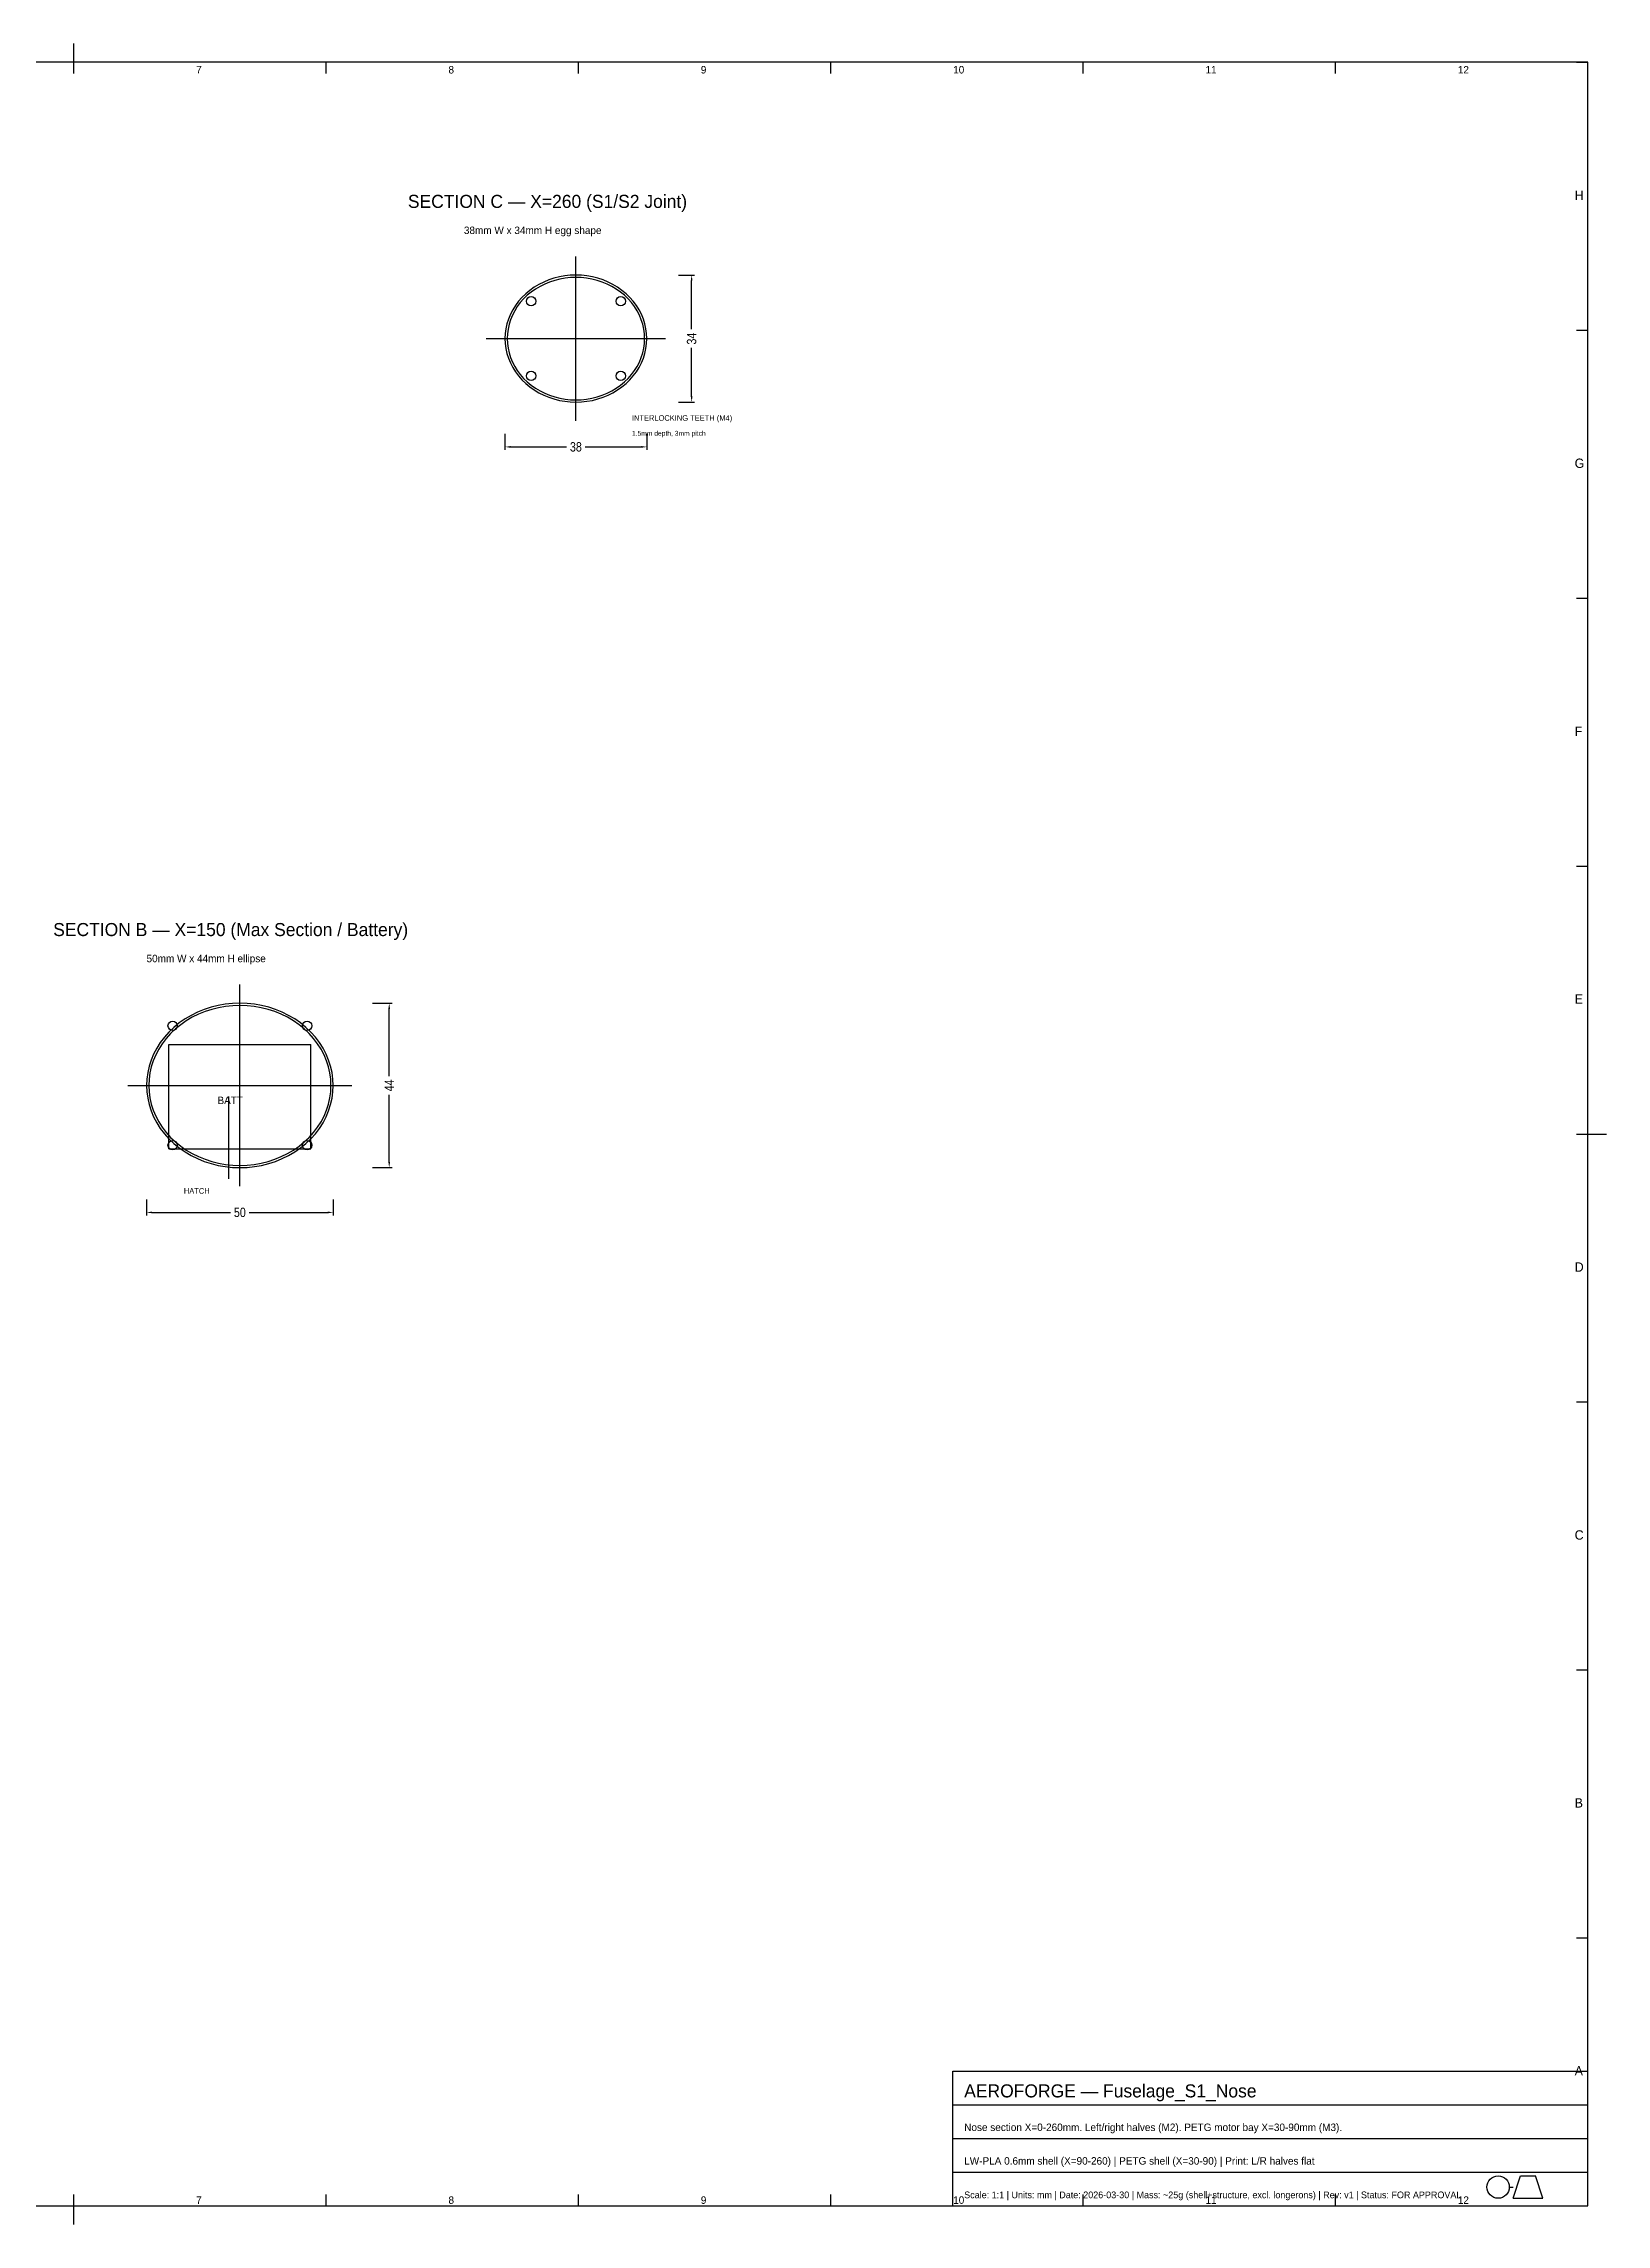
# Model space of a CAD drawing. Header units: metres. Extents: x 15 to 836, y 5 to 589.
# Drawn here: x 417 to 836, y 5 to 589 of the extents above; entities that cross this region are included whole.
import ezdxf

# ---------------------------------------------------------------- set-up
doc = ezdxf.new("R2010")
doc.units = ezdxf.units.M
for name, color, linetype in [('BORDER', 7, 'Continuous'), ('CENTERLINE', 5, 'Continuous'), ('HIDDEN', 7, 'Continuous'), ('OUTLINE', 7, 'Continuous'), ('SPAR', 3, 'Continuous'), ('TEXT', 7, 'Continuous'), ('TITLEBLOCK', 7, 'Continuous'), ('WALL', 6, 'Continuous')]:
    doc.layers.add(name, color=color, linetype=linetype)
doc.styles.add('OpenSansCondensed-Light', font='OpenSansCondensed-Light.ttf')
doc.dimstyles.new('AEROFORGE', dxfattribs={"dimtxt": 2.5, "dimasz": 1.5, "dimexe": 0.8, "dimexo": 0.5, "dimgap": 0.6, "dimtad": 1, "dimcen": 2.5, "dimazin": 3, "dimtfac": 1, "dimtmove": 0, "dimatfit": 3})

# ---------------------------------------------------------------- blocks, each defined once
blk = doc.blocks.new('_CLOSEDFILLED')
at = {"color": 0, "linetype": 'BYBLOCK'}
blk.add_solid([(-1, 0.16), (0, 0), (-1, -0.16)], dxfattribs=at)
blk = doc.blocks.new('*D6')
for p, q in [((541, 484.5), (541, 480.2)), ((542.5, 481), (557.5, 481)), ((562.5, 481), (577.5, 481)), ((579, 484.5), (579, 480.2))]:
    blk.add_line(p, q)
at = {"layer": 'Defpoints'}
for p in [(541, 485), (579, 485), (541, 481)]:
    blk.add_point(p, dxfattribs=at)
at = {"xscale": 1.5, "yscale": 1.5, "rotation": 180}
blk.add_blockref('_CLOSEDFILLED', (541, 481), dxfattribs=at)
at = {"xscale": 1.5, "yscale": 1.5}
blk.add_blockref('_CLOSEDFILLED', (579, 481), dxfattribs=at)
at = {"insert": (560, 481), "char_height": 2.5, "attachment_point": 5, "style": 'OpenSansCondensed-Light'}
blk.add_mtext('38', dxfattribs=at)
blk = doc.blocks.new('*D7')
for p, q in [((587.5, 527), (591.8, 527)), ((591, 512.5), (591, 525.5)), ((591, 494.5), (591, 507.5)), ((587.5, 493), (591.8, 493))]:
    blk.add_line(p, q)
at = {"layer": 'Defpoints'}
for p in [(587, 527), (587, 493), (591, 493)]:
    blk.add_point(p, dxfattribs=at)
at = {"xscale": 1.5, "yscale": 1.5}
for p, rotation in [((591, 527), 90), ((591, 493), 270)]:
    blk.add_blockref('_CLOSEDFILLED', p, dxfattribs=dict(at, rotation=rotation))
at = {"insert": (591, 510), "char_height": 2.5, "attachment_point": 5, "rotation": 90, "style": 'OpenSansCondensed-Light'}
blk.add_mtext('34', dxfattribs=at)
blk = doc.blocks.new('*D8')
for p, q in [((445, 279.5), (445, 275.2)), ((446.5, 276), (467.5, 276)), ((472.5, 276), (493.5, 276)), ((495, 279.5), (495, 275.2))]:
    blk.add_line(p, q)
at = {"layer": 'Defpoints'}
for p in [(445, 280), (445, 276), (495, 280)]:
    blk.add_point(p, dxfattribs=at)
at = {"xscale": 1.5, "yscale": 1.5, "rotation": 180}
blk.add_blockref('_CLOSEDFILLED', (445, 276), dxfattribs=at)
at = {"xscale": 1.5, "yscale": 1.5}
blk.add_blockref('_CLOSEDFILLED', (495, 276), dxfattribs=at)
at = {"insert": (470, 276), "char_height": 2.5, "attachment_point": 5, "style": 'OpenSansCondensed-Light'}
blk.add_mtext('50', dxfattribs=at)
blk = doc.blocks.new('*D9')
for p, q in [((505.5, 332), (510.8, 332)), ((510, 312.5), (510, 330.5)), ((510, 289.5), (510, 307.5)), ((505.5, 288), (510.8, 288))]:
    blk.add_line(p, q)
at = {"layer": 'Defpoints'}
for p in [(505, 332), (505, 288), (510, 288)]:
    blk.add_point(p, dxfattribs=at)
at = {"xscale": 1.5, "yscale": 1.5}
for p, rotation in [((510, 332), 90), ((510, 288), 270)]:
    blk.add_blockref('_CLOSEDFILLED', p, dxfattribs=dict(at, rotation=rotation))
at = {"insert": (510, 310), "char_height": 2.5, "attachment_point": 5, "rotation": 90, "style": 'OpenSansCondensed-Light'}
blk.add_mtext('44', dxfattribs=at)

msp = doc.modelspace()

# ---------------------------------------------------------------- linework, layer by layer
at = {"layer": 'BORDER'}
for p, q in [((831, 584), (20, 584)), ((425.5, 584), (425.5, 589)), ((425.5, 581), (425.5, 584)), ((493.083, 581), (493.083, 584)), ((560.667, 581), (560.667, 584)), ((628.25, 581), (628.25, 584)), ((695.833, 581), (695.833, 584)), ((763.417, 581), (763.417, 584)), ((828, 584), (831, 584)), ((831, 10), (831, 584)), ((831, 581), (831, 584)), ((828, 512.25), (831, 512.25)), ((828, 440.5), (831, 440.5)), ((828, 368.75), (831, 368.75)), ((828, 297), (831, 297)), ((831, 297), (836, 297)), ((828, 225.25), (831, 225.25)), ((828, 153.5), (831, 153.5)), ((828, 81.75), (831, 81.75)), ((425.5, 10), (425.5, 13)), ((493.083, 10), (493.083, 13)), ((560.667, 10), (560.667, 13)), ((628.25, 10), (628.25, 13)), ((695.833, 10), (695.833, 13)), ((763.417, 10), (763.417, 13)), ((831, 10), (831, 13)), ((20, 10), (831, 10)), ((425.5, 5), (425.5, 10))]:
    msp.add_line(p, q, dxfattribs=at)
at = {"layer": 'CENTERLINE'}
for p, q in [((560, 488), (560, 532)), ((536, 510), (584, 510)), ((470, 283), (470, 337)), ((440, 310), (500, 310))]:
    msp.add_line(p, q, dxfattribs=at)
at = {"layer": 'HIDDEN'}
for p, q in [((451, 321), (489, 321)), ((451, 293), (451, 321)), ((489, 293), (489, 321)), ((467, 307), (467, 285)), ((451, 293), (489, 293))]:
    msp.add_line(p, q, dxfattribs=at)
at = {"layer": 'OUTLINE'}
for p, q in [((552.729, 525.706), (551.374, 525.147)), ((554.129, 526.168), (552.729, 525.706)), ((555.565, 526.53), (554.129, 526.168)), ((557.028, 526.791), (555.565, 526.53)), ((558.509, 526.948), (557.028, 526.791)), ((560, 527), (558.509, 526.948)), ((561.491, 526.948), (560, 527)), ((562.972, 526.791), (561.491, 526.948)), ((564.435, 526.53), (562.972, 526.791)), ((565.871, 526.168), (564.435, 526.53)), ((567.271, 525.706), (565.871, 526.168)), ((568.626, 525.147), (567.271, 525.706)), ((544.629, 519.992), (543.8, 518.882)), ((545.552, 521.041), (544.629, 519.992)), ((546.565, 522.021), (545.552, 521.041)), ((547.66, 522.927), (546.565, 522.021)), ((548.832, 523.753), (547.66, 522.927)), ((550.073, 524.495), (548.832, 523.753)), ((551.374, 525.147), (550.073, 524.495)), ((569.927, 524.495), (568.626, 525.147)), ((571.168, 523.753), (569.927, 524.495)), ((572.34, 522.927), (571.168, 523.753)), ((573.435, 522.021), (572.34, 522.927)), ((574.448, 521.041), (573.435, 522.021)), ((575.371, 519.992), (574.448, 521.041)), ((576.2, 518.882), (575.371, 519.992)), ((541.525, 513.969), (541.234, 512.659)), ((541.93, 515.253), (541.525, 513.969)), ((542.446, 516.506), (541.93, 515.253)), ((543.071, 517.718), (542.446, 516.506)), ((543.8, 518.882), (543.071, 517.718)), ((576.929, 517.718), (576.2, 518.882)), ((577.554, 516.506), (576.929, 517.718)), ((578.07, 515.253), (577.554, 516.506)), ((578.475, 513.969), (578.07, 515.253)), ((578.766, 512.659), (578.475, 513.969)), ((541.059, 511.334), (541, 510)), ((541, 510), (541.059, 508.666)), ((541.234, 512.659), (541.059, 511.334)), ((541.059, 508.666), (541.234, 507.341)), ((578.941, 511.334), (578.766, 512.659)), ((578.766, 507.341), (578.941, 508.666)), ((579, 510), (578.941, 511.334)), ((578.941, 508.666), (579, 510)), ((541.234, 507.341), (541.525, 506.031)), ((541.525, 506.031), (541.93, 504.747)), ((541.93, 504.747), (542.446, 503.494)), ((542.446, 503.494), (543.071, 502.282)), ((543.071, 502.282), (543.8, 501.118)), ((576.2, 501.118), (576.929, 502.282)), ((576.929, 502.282), (577.554, 503.494)), ((577.554, 503.494), (578.07, 504.747)), ((578.07, 504.747), (578.475, 506.031)), ((578.475, 506.031), (578.766, 507.341)), ((543.8, 501.118), (544.629, 500.008)), ((544.629, 500.008), (545.552, 498.959)), ((545.552, 498.959), (546.565, 497.979)), ((546.565, 497.979), (547.66, 497.073)), ((547.66, 497.073), (548.832, 496.247)), ((571.168, 496.247), (572.34, 497.073)), ((572.34, 497.073), (573.435, 497.979)), ((573.435, 497.979), (574.448, 498.959)), ((574.448, 498.959), (575.371, 500.008)), ((575.371, 500.008), (576.2, 501.118)), ((548.832, 496.247), (550.073, 495.505)), ((550.073, 495.505), (551.374, 494.853)), ((551.374, 494.853), (552.729, 494.294)), ((552.729, 494.294), (554.129, 493.832)), ((554.129, 493.832), (555.565, 493.47)), ((555.565, 493.47), (557.028, 493.209)), ((557.028, 493.209), (558.509, 493.052)), ((558.509, 493.052), (560, 493)), ((560, 493), (561.491, 493.052)), ((561.491, 493.052), (562.972, 493.209)), ((562.972, 493.209), (564.435, 493.47)), ((564.435, 493.47), (565.871, 493.832)), ((565.871, 493.832), (567.271, 494.294)), ((567.271, 494.294), (568.626, 494.853)), ((568.626, 494.853), (569.927, 495.505)), ((569.927, 495.505), (571.168, 496.247)), ((455.305, 327.798), (453.764, 326.729)), ((456.938, 328.758), (455.305, 327.798)), ((458.65, 329.602), (456.938, 328.758)), ((460.433, 330.325), (458.65, 329.602)), ((462.275, 330.923), (460.433, 330.325)), ((464.164, 331.392), (462.275, 330.923)), ((466.089, 331.729), (464.164, 331.392)), ((468.039, 331.932), (466.089, 331.729)), ((470, 332), (468.039, 331.932)), ((471.961, 331.932), (470, 332)), ((473.911, 331.729), (471.961, 331.932)), ((475.836, 331.392), (473.911, 331.729)), ((477.725, 330.923), (475.836, 331.392)), ((479.567, 330.325), (477.725, 330.923)), ((481.35, 329.602), (479.567, 330.325)), ((483.062, 328.758), (481.35, 329.602)), ((484.695, 327.798), (483.062, 328.758)), ((486.236, 326.729), (484.695, 327.798)), ((448.684, 321.495), (447.725, 319.988)), ((449.775, 322.931), (448.684, 321.495)), ((450.99, 324.288), (449.775, 322.931)), ((452.322, 325.556), (450.99, 324.288)), ((453.764, 326.729), (452.322, 325.556)), ((487.678, 325.556), (486.236, 326.729)), ((489.01, 324.288), (487.678, 325.556)), ((490.225, 322.931), (489.01, 324.288)), ((491.316, 321.495), (490.225, 322.931)), ((492.275, 319.988), (491.316, 321.495)), ((446.224, 316.798), (445.691, 315.136)), ((446.903, 318.419), (446.224, 316.798)), ((447.725, 319.988), (446.903, 318.419)), ((493.097, 318.419), (492.275, 319.988)), ((493.776, 316.798), (493.097, 318.419)), ((494.309, 315.136), (493.776, 316.798)), ((445.077, 311.726), (445, 310)), ((445, 310), (445.077, 308.274)), ((445.308, 313.442), (445.077, 311.726)), ((445.691, 315.136), (445.308, 313.442)), ((494.692, 313.442), (494.309, 315.136)), ((494.923, 311.726), (494.692, 313.442)), ((495, 310), (494.923, 311.726)), ((494.923, 308.274), (495, 310)), ((445.077, 308.274), (445.308, 306.558)), ((445.308, 306.558), (445.691, 304.864)), ((445.691, 304.864), (446.224, 303.202)), ((493.776, 303.202), (494.309, 304.864)), ((494.309, 304.864), (494.692, 306.558)), ((494.692, 306.558), (494.923, 308.274)), ((446.224, 303.202), (446.903, 301.581)), ((446.903, 301.581), (447.725, 300.012)), ((447.725, 300.012), (448.684, 298.505)), ((448.684, 298.505), (449.775, 297.069)), ((490.225, 297.069), (491.316, 298.505)), ((491.316, 298.505), (492.275, 300.012)), ((492.275, 300.012), (493.097, 301.581)), ((493.097, 301.581), (493.776, 303.202)), ((449.775, 297.069), (450.99, 295.712)), ((450.99, 295.712), (452.322, 294.444)), ((452.322, 294.444), (453.764, 293.271)), ((453.764, 293.271), (455.305, 292.202)), ((455.305, 292.202), (456.938, 291.242)), ((483.062, 291.242), (484.695, 292.202)), ((484.695, 292.202), (486.236, 293.271)), ((486.236, 293.271), (487.678, 294.444)), ((487.678, 294.444), (489.01, 295.712)), ((489.01, 295.712), (490.225, 297.069)), ((456.938, 291.242), (458.65, 290.398)), ((458.65, 290.398), (460.433, 289.675)), ((460.433, 289.675), (462.275, 289.077)), ((462.275, 289.077), (464.164, 288.608)), ((464.164, 288.608), (466.089, 288.271)), ((466.089, 288.271), (468.039, 288.068)), ((468.039, 288.068), (470, 288)), ((470, 288), (471.961, 288.068)), ((471.961, 288.068), (473.911, 288.271)), ((473.911, 288.271), (475.836, 288.608)), ((475.836, 288.608), (477.725, 289.077)), ((477.725, 289.077), (479.567, 289.675)), ((479.567, 289.675), (481.35, 290.398)), ((481.35, 290.398), (483.062, 291.242))]:
    msp.add_line(p, q, dxfattribs=at)
at = {"layer": 'SPAR'}
for centre in [(548, 520), (572, 520), (548, 500), (572, 500), (452, 326), (488, 326), (452, 294), (488, 294)]:
    msp.add_circle(centre, 1.25, dxfattribs=at)
at = {"layer": 'TITLEBLOCK'}
for p, q in [((661, 46), (831, 46)), ((661, 10), (661, 46)), ((831, 10), (831, 46)), ((661, 37), (831, 37)), ((661, 28), (831, 28)), ((661, 19), (831, 19)), ((811, 12), (813, 18)), ((813, 18), (817, 18)), ((819, 12), (817, 18)), ((810, 15), (811, 15)), ((811, 12), (819, 12)), ((661, 10), (831, 10))]:
    msp.add_line(p, q, dxfattribs=at)
msp.add_circle((807, 15), 3, dxfattribs=at)
at = {"layer": 'WALL'}
for p, q in [((555.705, 525.947), (554.314, 525.597)), ((557.122, 526.198), (555.705, 525.947)), ((558.556, 526.349), (557.122, 526.198)), ((560, 526.4), (558.556, 526.349)), ((561.444, 526.349), (560, 526.4)), ((562.878, 526.198), (561.444, 526.349)), ((564.295, 525.947), (562.878, 526.198)), ((565.686, 525.597), (564.295, 525.947)), ((546.009, 520.651), (545.114, 519.64)), ((546.989, 521.597), (546.009, 520.651)), ((548.05, 522.471), (546.989, 521.597)), ((549.185, 523.268), (548.05, 522.471)), ((550.386, 523.983), (549.185, 523.268)), ((551.647, 524.613), (550.386, 523.983)), ((552.959, 525.152), (551.647, 524.613)), ((554.314, 525.597), (552.959, 525.152)), ((567.041, 525.152), (565.686, 525.597)), ((568.353, 524.613), (567.041, 525.152)), ((569.614, 523.983), (568.353, 524.613)), ((570.815, 523.268), (569.614, 523.983)), ((571.95, 522.471), (570.815, 523.268)), ((573.011, 521.597), (571.95, 522.471)), ((573.991, 520.651), (573.011, 521.597)), ((574.886, 519.64), (573.991, 520.651)), ((542.501, 515.068), (542.108, 513.829)), ((543.001, 516.276), (542.501, 515.068)), ((543.605, 517.445), (543.001, 516.276)), ((544.311, 518.569), (543.605, 517.445)), ((545.114, 519.64), (544.311, 518.569)), ((575.689, 518.569), (574.886, 519.64)), ((576.395, 517.445), (575.689, 518.569)), ((576.999, 516.276), (576.395, 517.445)), ((577.499, 515.068), (576.999, 516.276)), ((577.892, 513.829), (577.499, 515.068)), ((541.657, 511.287), (541.6, 510)), ((541.6, 510), (541.657, 508.713)), ((541.827, 512.566), (541.657, 511.287)), ((541.657, 508.713), (541.827, 507.434)), ((542.108, 513.829), (541.827, 512.566)), ((578.173, 512.566), (577.892, 513.829)), ((578.343, 511.287), (578.173, 512.566)), ((578.173, 507.434), (578.343, 508.713)), ((578.4, 510), (578.343, 511.287)), ((578.343, 508.713), (578.4, 510)), ((541.827, 507.434), (542.108, 506.171)), ((542.108, 506.171), (542.501, 504.932)), ((542.501, 504.932), (543.001, 503.724)), ((543.001, 503.724), (543.605, 502.555)), ((543.605, 502.555), (544.311, 501.431)), ((575.689, 501.431), (576.395, 502.555)), ((576.395, 502.555), (576.999, 503.724)), ((576.999, 503.724), (577.499, 504.932)), ((577.499, 504.932), (577.892, 506.171)), ((577.892, 506.171), (578.173, 507.434)), ((544.311, 501.431), (545.114, 500.36)), ((545.114, 500.36), (546.009, 499.349)), ((546.009, 499.349), (546.989, 498.403)), ((546.989, 498.403), (548.05, 497.529)), ((548.05, 497.529), (549.185, 496.732)), ((549.185, 496.732), (550.386, 496.017)), ((569.614, 496.017), (570.815, 496.732)), ((570.815, 496.732), (571.95, 497.529)), ((571.95, 497.529), (573.011, 498.403)), ((573.011, 498.403), (573.991, 499.349)), ((573.991, 499.349), (574.886, 500.36)), ((574.886, 500.36), (575.689, 501.431)), ((550.386, 496.017), (551.647, 495.387)), ((551.647, 495.387), (552.959, 494.848)), ((552.959, 494.848), (554.314, 494.403)), ((554.314, 494.403), (555.705, 494.053)), ((555.705, 494.053), (557.122, 493.802)), ((557.122, 493.802), (558.556, 493.651)), ((558.556, 493.651), (560, 493.6)), ((560, 493.6), (561.444, 493.651)), ((561.444, 493.651), (562.878, 493.802)), ((562.878, 493.802), (564.295, 494.053)), ((564.295, 494.053), (565.686, 494.403)), ((565.686, 494.403), (567.041, 494.848)), ((567.041, 494.848), (568.353, 495.387)), ((568.353, 495.387), (569.614, 496.017)), ((455.658, 327.313), (454.153, 326.273)), ((457.251, 328.246), (455.658, 327.313)), ((458.923, 329.068), (457.251, 328.246)), ((460.663, 329.771), (458.923, 329.068)), ((462.46, 330.353), (460.663, 329.771)), ((464.304, 330.809), (462.46, 330.353)), ((466.183, 331.137), (464.304, 330.809)), ((468.086, 331.334), (466.183, 331.137)), ((470, 331.4), (468.086, 331.334)), ((471.914, 331.334), (470, 331.4)), ((473.817, 331.137), (471.914, 331.334)), ((475.696, 330.809), (473.817, 331.137)), ((477.54, 330.353), (475.696, 330.809)), ((479.337, 329.771), (477.54, 330.353)), ((481.077, 329.068), (479.337, 329.771)), ((482.749, 328.246), (481.077, 329.068)), ((484.342, 327.313), (482.749, 328.246)), ((485.847, 326.273), (484.342, 327.313)), ((450.26, 322.579), (449.196, 321.181)), ((451.446, 323.898), (450.26, 322.579)), ((452.747, 325.132), (451.446, 323.898)), ((454.153, 326.273), (452.747, 325.132)), ((487.253, 325.132), (485.847, 326.273)), ((488.554, 323.898), (487.253, 325.132)), ((489.74, 322.579), (488.554, 323.898)), ((490.804, 321.181), (489.74, 322.579)), ((446.794, 316.613), (446.274, 314.996)), ((447.457, 318.189), (446.794, 316.613)), ((448.259, 319.715), (447.457, 318.189)), ((449.196, 321.181), (448.259, 319.715)), ((491.741, 319.715), (490.804, 321.181)), ((492.543, 318.189), (491.741, 319.715)), ((493.206, 316.613), (492.543, 318.189)), ((493.726, 314.996), (493.206, 316.613)), ((445.675, 311.679), (445.6, 310)), ((445.6, 310), (445.675, 308.321)), ((445.9, 313.348), (445.675, 311.679)), ((446.274, 314.996), (445.9, 313.348)), ((494.1, 313.348), (493.726, 314.996)), ((494.325, 311.679), (494.1, 313.348)), ((494.4, 310), (494.325, 311.679)), ((494.325, 308.321), (494.4, 310)), ((445.675, 308.321), (445.9, 306.652)), ((445.9, 306.652), (446.274, 305.004)), ((446.274, 305.004), (446.794, 303.387)), ((493.206, 303.387), (493.726, 305.004)), ((493.726, 305.004), (494.1, 306.652)), ((494.1, 306.652), (494.325, 308.321)), ((446.794, 303.387), (447.457, 301.811)), ((447.457, 301.811), (448.259, 300.285)), ((448.259, 300.285), (449.196, 298.819)), ((449.196, 298.819), (450.26, 297.421)), ((489.74, 297.421), (490.804, 298.819)), ((490.804, 298.819), (491.741, 300.285)), ((491.741, 300.285), (492.543, 301.811)), ((492.543, 301.811), (493.206, 303.387)), ((450.26, 297.421), (451.446, 296.102)), ((451.446, 296.102), (452.747, 294.868)), ((452.747, 294.868), (454.153, 293.727)), ((454.153, 293.727), (455.658, 292.687)), ((455.658, 292.687), (457.251, 291.754)), ((482.749, 291.754), (484.342, 292.687)), ((484.342, 292.687), (485.847, 293.727)), ((485.847, 293.727), (487.253, 294.868)), ((487.253, 294.868), (488.554, 296.102)), ((488.554, 296.102), (489.74, 297.421)), ((457.251, 291.754), (458.923, 290.932)), ((458.923, 290.932), (460.663, 290.229)), ((460.663, 290.229), (462.46, 289.647)), ((462.46, 289.647), (464.304, 289.191)), ((464.304, 289.191), (466.183, 288.863)), ((466.183, 288.863), (468.086, 288.666)), ((468.086, 288.666), (470, 288.6)), ((470, 288.6), (471.914, 288.666)), ((471.914, 288.666), (473.817, 288.863)), ((473.817, 288.863), (475.696, 289.191)), ((475.696, 289.191), (477.54, 289.647)), ((477.54, 289.647), (479.337, 290.229)), ((479.337, 290.229), (481.077, 290.932)), ((481.077, 290.932), (482.749, 291.754))]:
    msp.add_line(p, q, dxfattribs=at)

# ---------------------------------------------------------------- texts
at = {"layer": 'BORDER'}
for s, height, p in [('7', 2, (458.292, 581)), ('8', 2, (525.875, 581)), ('9', 2, (593.458, 581)), ('10', 2, (661.042, 581)), ('11', 2, (728.625, 581)), ('12', 2, (796.208, 581)), ('H', 2.5, (827.5, 547.125)), ('G', 2.5, (827.5, 475.375)), ('F', 2.5, (827.5, 403.625)), ('E', 2.5, (827.5, 331.875)), ('D', 2.5, (827.5, 260.125)), ('C', 2.5, (827.5, 188.375)), ('B', 2.5, (827.5, 116.625)), ('A', 2.5, (827.5, 44.875)), ('7', 2, (458.292, 10.5)), ('8', 2, (525.875, 10.5)), ('9', 2, (593.458, 10.5)), ('10', 2, (661.042, 10.5)), ('11', 2, (728.625, 10.5)), ('12', 2, (796.208, 10.5))]:
    msp.add_text(s, height=height, dxfattribs=at).set_placement(p)
at = {"layer": 'TEXT'}
for s, height, p in [('SECTION C — X=260 (S1/S2 Joint)', 3.5, (515, 545)), ('38mm W x 34mm H egg shape', 2, (530, 538)), ('1.5mm depth, 3mm pitch', 1.3, (575, 484)), ('INTERLOCKING TEETH (M4)', 1.5, (575, 488)), ('SECTION B — X=150 (Max Section / Battery)', 3.5, (420, 350)), ('50mm W x 44mm H ellipse', 2, (445, 343)), ('BATT', 2, (464, 305)), ('HATCH', 1.5, (455, 281))]:
    msp.add_text(s, height=height, dxfattribs=at).set_placement(p)
at = {"layer": 'TITLEBLOCK'}
for s, height, p in [('AEROFORGE — Fuselage_S1_Nose', 3.5, (664, 39)), ('Nose section X=0-260mm. Left/right halves (M2). PETG motor bay X=30-90mm (M3).', 2, (664, 30)), ('LW-PLA 0.6mm shell (X=90-260) | PETG shell (X=30-90) | Print: L/R halves flat', 2, (664, 21)), ('Scale: 1:1 | Units: mm | Date: 2026-03-30 | Mass: ~25g (shell+structure, excl. longerons) | Rev: v1 | Status: FOR APPROVAL', 1.8, (664, 12))]:
    msp.add_text(s, height=height, dxfattribs=at).set_placement(p)

# ---------------------------------------------------------------- dimensions: what is measured, and where the dimension line sits
for base, p1, p2, picture, middle in [((591, 493), (587, 493), (587, 527), '*D7', (591, 510)), ((510, 288), (505, 288), (505, 332), '*D9', (510, 310))]:
    dim = msp.add_linear_dim(base=base, p1=p1, p2=p2, angle=90, dimstyle='AEROFORGE')
    dim.commit()
    dim.dimension.update_dxf_attribs({"geometry": picture, "text_midpoint": middle})
for base, p1, p2, picture, middle in [((541, 481), (541, 485), (579, 485), '*D6', (560, 481)), ((445, 276), (445, 280), (495, 280), '*D8', (470, 276))]:
    dim = msp.add_linear_dim(base=base, p1=p1, p2=p2, dimstyle='AEROFORGE')
    dim.commit()
    dim.dimension.update_dxf_attribs({"geometry": picture, "text_midpoint": middle})

doc.saveas('drawing.dxf')
